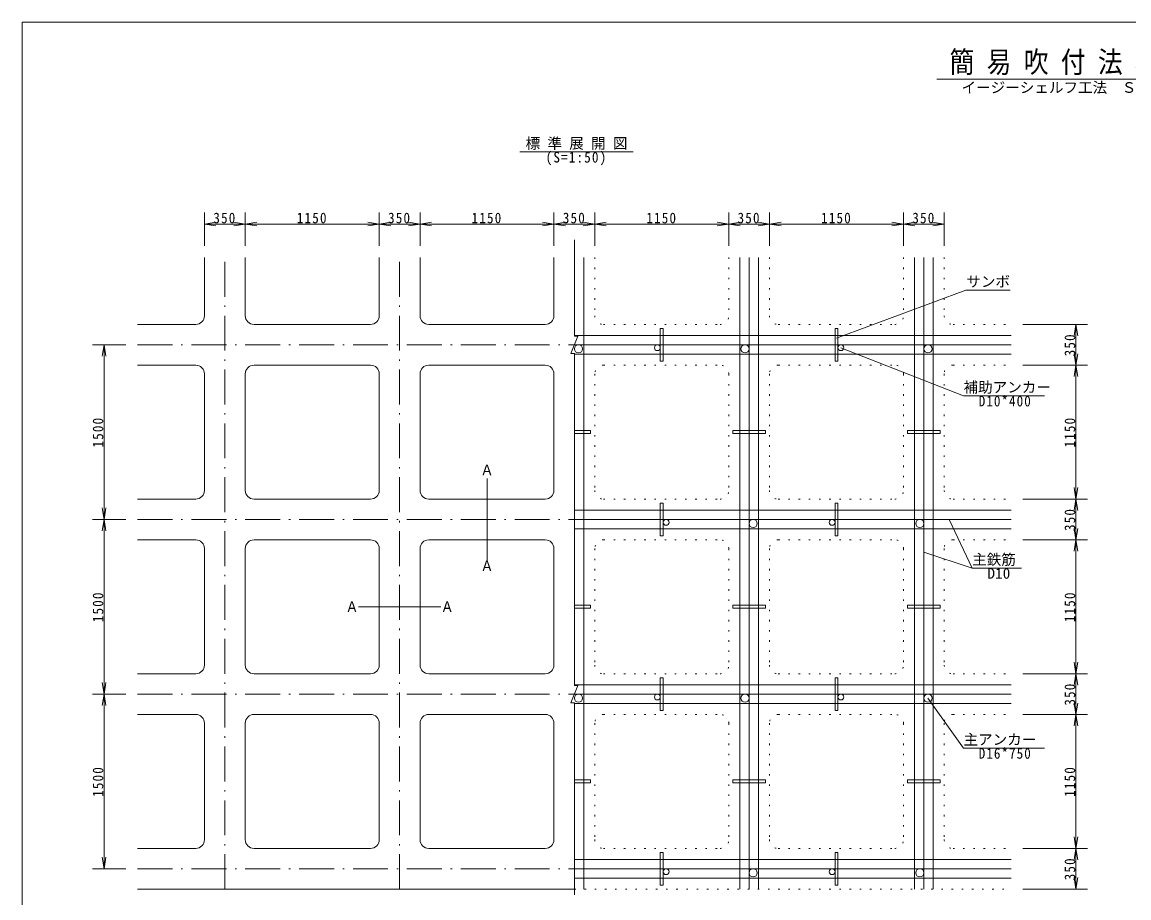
# Model space of a CAD drawing. Units: millimetres on the paper, scale 1:50. Extents: x 20 to 400, y 20 to 277.
# Drawn here: x 20 to 210, y 126.6 to 277 of the extents above; entities that cross this region are included whole.
import ezdxf
from ezdxf.enums import TextEntityAlignment as Align

# ---------------------------------------------------------------- set-up
doc = ezdxf.new("R2010")
doc.units = ezdxf.units.MM
doc.linetypes.add('DASHED_DOTTED', pattern=[9.25, 6, -1.5, 0.25, -1.5])
doc.linetypes.add('DOTTED', pattern=[1.75, 0.25, -1.5])
doc.layers.add('ｻﾝﾎﾞ1500', color=7, linetype='Continuous', lineweight=20)
doc.styles.add('ＭＳ ゴシック', font='')
doc.styles.get('ＭＳ ゴシック').set_extended_font_data('MS Gothic')

# ---------------------------------------------------------------- blocks, each defined once
blk = doc.blocks.new('open_arrow')
at = {"color": 0, "linetype": 'Continuous', "lineweight": -2}
blk.add_lwpolyline([(7.5, 1.25), (0, 0), (7.5, -1.25)], dxfattribs=at)

msp = doc.modelspace()

# ---------------------------------------------------------------- linework, layer by layer
at = {"layer": 'ｻﾝﾎﾞ1500'}
for p, q in [((20, 20), (20, 277)), ((400, 277), (20, 277)), ((242.986, 267.225), (177.014, 267.225)), ((124.896, 254.711), (105.456, 254.711)), ((51.308, 238.578), (51.308, 244.322)), ((58.308, 238.578), (58.308, 244.322)), ((81.308, 238.578), (81.308, 244.322)), ((88.308, 238.578), (88.308, 244.322)), ((111.308, 238.578), (111.308, 244.322)), ((118.308, 238.578), (118.308, 244.322)), ((141.308, 238.578), (141.308, 244.322)), ((148.308, 238.578), (148.308, 244.322)), ((171.308, 238.578), (171.308, 244.322)), ((178.308, 238.578), (178.308, 244.322)), ((51.308, 242.322), (58.308, 242.322)), ((58.308, 242.322), (81.308, 242.322)), ((81.308, 242.322), (88.308, 242.322)), ((88.308, 242.322), (111.308, 242.322)), ((111.308, 242.322), (118.308, 242.322)), ((118.308, 242.322), (141.308, 242.322)), ((141.308, 242.322), (148.308, 242.322)), ((148.308, 242.322), (171.308, 242.322)), ((171.308, 242.322), (178.308, 242.322)), ((114.808, 223.07), (114.808, 239.609)), ((51.308, 236.578), (51.308, 226.578)), ((58.308, 236.578), (58.308, 226.578)), ((81.308, 236.578), (81.308, 226.578)), ((88.308, 236.578), (88.308, 226.578)), ((111.308, 236.578), (111.308, 226.578)), ((116.408, 128.078), (116.408, 236.578)), ((143.208, 128.078), (143.208, 236.578)), ((144.808, 128.078), (144.808, 236.578)), ((146.408, 128.078), (146.408, 236.578)), ((173.208, 128.078), (173.208, 236.578)), ((174.808, 128.078), (174.808, 236.578)), ((176.408, 128.078), (176.408, 236.578)), ((181.998, 230.975), (159.801, 222.701)), ((189.596, 230.975), (181.998, 230.975)), ((39.808, 225.078), (49.808, 225.078)), ((59.808, 225.078), (79.808, 225.078)), ((89.808, 225.078), (109.808, 225.078)), ((129.558, 218.788), (129.558, 224.369)), ((129.558, 224.369), (130.058, 224.369)), ((130.058, 218.788), (130.058, 224.369)), ((159.558, 218.788), (159.558, 224.369)), ((159.558, 224.369), (160.058, 224.369)), ((160.058, 218.788), (160.058, 224.369)), ((191.808, 225.078), (202.914, 225.078)), ((200.914, 225.078), (200.914, 218.078)), ((114.199, 220.088), (115.417, 223.07)), ((189.808, 223.179), (114.808, 223.179)), ((115.417, 223.07), (114.808, 223.07)), ((37.808, 221.578), (32.064, 221.578)), ((34.064, 191.578), (34.064, 221.578)), ((189.808, 221.578), (114.808, 221.578)), ((181.616, 212.825), (160.558, 221.078)), ((114.808, 220.088), (114.199, 220.088)), ((114.808, 163.07), (114.808, 220.088)), ((189.808, 219.978), (114.808, 219.978)), ((129.558, 218.788), (130.058, 218.788)), ((159.558, 218.788), (160.058, 218.788)), ((39.808, 218.078), (49.808, 218.078)), ((59.808, 218.078), (79.808, 218.078)), ((89.808, 218.078), (109.808, 218.078)), ((191.808, 218.078), (202.914, 218.078)), ((200.914, 218.078), (200.914, 195.078)), ((51.308, 216.578), (51.308, 196.578)), ((58.308, 216.578), (58.308, 196.578)), ((81.308, 216.578), (81.308, 196.578)), ((88.308, 216.578), (88.308, 196.578)), ((111.308, 216.578), (111.308, 196.578)), ((181.616, 212.825), (195.521, 212.825)), ((114.808, 206.828), (117.598, 206.828)), ((114.808, 206.328), (117.598, 206.328)), ((117.598, 206.828), (117.598, 206.328)), ((142.018, 206.828), (147.598, 206.828)), ((142.018, 206.828), (142.018, 206.328)), ((142.018, 206.328), (147.598, 206.328)), ((147.598, 206.828), (147.598, 206.328)), ((172.018, 206.828), (177.598, 206.828)), ((172.018, 206.828), (172.018, 206.328)), ((172.018, 206.328), (177.598, 206.328)), ((177.598, 206.828), (177.598, 206.328)), ((99.808, 184.529), (99.808, 198.629)), ((39.808, 195.078), (49.808, 195.078)), ((59.808, 195.078), (79.808, 195.078)), ((89.808, 195.078), (109.808, 195.078)), ((129.558, 188.788), (129.558, 194.369)), ((129.558, 194.369), (130.058, 194.369)), ((130.058, 188.788), (130.058, 194.369)), ((159.558, 188.788), (159.558, 194.369)), ((159.558, 194.369), (160.058, 194.369)), ((160.058, 188.788), (160.058, 194.369)), ((191.808, 195.078), (202.914, 195.078)), ((200.914, 195.078), (200.914, 188.078)), ((189.808, 193.179), (114.808, 193.179)), ((37.808, 191.578), (32.064, 191.578)), ((34.064, 161.578), (34.064, 191.578)), ((189.808, 191.578), (114.808, 191.578)), ((183.096, 183.236), (179.151, 191.578)), ((189.808, 189.978), (114.808, 189.978)), ((129.558, 188.788), (130.058, 188.788)), ((159.558, 188.788), (160.058, 188.788)), ((39.808, 188.078), (49.808, 188.078)), ((51.308, 186.578), (51.308, 166.578)), ((58.308, 186.578), (58.308, 166.578)), ((59.808, 188.078), (79.808, 188.078)), ((81.308, 186.578), (81.308, 166.578)), ((88.308, 186.578), (88.308, 166.578)), ((89.808, 188.078), (109.808, 188.078)), ((111.308, 186.578), (111.308, 166.578)), ((191.808, 188.078), (202.914, 188.078)), ((200.914, 188.078), (200.914, 165.078)), ((183.096, 183.236), (174.808, 185.966)), ((183.096, 183.236), (191.565, 183.236)), ((114.808, 176.828), (117.598, 176.828)), ((117.598, 176.828), (117.598, 176.328)), ((142.018, 176.828), (147.598, 176.828)), ((142.018, 176.828), (142.018, 176.328)), ((147.598, 176.828), (147.598, 176.328)), ((172.018, 176.828), (177.598, 176.828)), ((172.018, 176.828), (172.018, 176.328)), ((177.598, 176.828), (177.598, 176.328)), ((91.858, 176.578), (77.758, 176.578)), ((114.808, 176.328), (117.598, 176.328)), ((142.018, 176.328), (147.598, 176.328)), ((172.018, 176.328), (177.598, 176.328)), ((39.808, 165.078), (49.808, 165.078)), ((59.808, 165.078), (79.808, 165.078)), ((89.808, 165.078), (109.808, 165.078)), ((129.558, 158.788), (129.558, 164.369)), ((129.558, 164.369), (130.058, 164.369)), ((130.058, 158.788), (130.058, 164.369)), ((159.558, 158.788), (159.558, 164.369)), ((159.558, 164.369), (160.058, 164.369)), ((160.058, 158.788), (160.058, 164.369)), ((191.808, 165.078), (202.914, 165.078)), ((200.914, 165.078), (200.914, 158.078)), ((37.808, 161.578), (32.064, 161.578)), ((34.064, 131.578), (34.064, 161.578)), ((114.199, 160.088), (115.417, 163.07)), ((189.808, 163.179), (114.808, 163.179)), ((115.417, 163.07), (114.808, 163.07)), ((189.808, 161.578), (114.808, 161.578)), ((114.808, 160.088), (114.199, 160.088)), ((114.808, 127.079), (114.808, 160.088)), ((189.808, 159.978), (114.808, 159.978)), ((175.508, 160.879), (181.616, 152.316)), ((39.808, 158.078), (49.808, 158.078)), ((59.808, 158.078), (79.808, 158.078)), ((89.808, 158.078), (109.808, 158.078)), ((129.558, 158.788), (130.058, 158.788)), ((159.558, 158.788), (160.058, 158.788)), ((191.808, 158.078), (202.914, 158.078)), ((200.914, 158.078), (200.914, 135.078)), ((51.308, 156.578), (51.308, 136.578)), ((58.308, 156.578), (58.308, 136.578)), ((81.308, 156.578), (81.308, 136.578)), ((88.308, 156.578), (88.308, 136.578)), ((111.308, 156.578), (111.308, 136.578)), ((181.616, 152.316), (195.521, 152.316)), ((114.808, 146.828), (117.598, 146.828)), ((114.808, 146.328), (117.598, 146.328)), ((117.598, 146.828), (117.598, 146.328)), ((142.018, 146.828), (147.598, 146.828)), ((142.018, 146.828), (142.018, 146.328)), ((142.018, 146.328), (147.598, 146.328)), ((147.598, 146.828), (147.598, 146.328)), ((172.018, 146.828), (177.598, 146.828)), ((172.018, 146.828), (172.018, 146.328)), ((172.018, 146.328), (177.598, 146.328)), ((177.598, 146.828), (177.598, 146.328)), ((39.808, 135.078), (49.808, 135.078)), ((59.808, 135.078), (79.808, 135.078)), ((89.808, 135.078), (109.808, 135.078)), ((191.808, 135.078), (202.914, 135.078)), ((200.914, 135.078), (200.914, 128.078)), ((189.808, 133.179), (114.808, 133.179)), ((129.558, 128.788), (129.558, 134.369)), ((129.558, 134.369), (130.058, 134.369)), ((130.058, 128.788), (130.058, 134.369)), ((159.558, 128.788), (159.558, 134.369)), ((159.558, 134.369), (160.058, 134.369)), ((160.058, 128.788), (160.058, 134.369)), ((37.808, 131.578), (32.064, 131.578)), ((189.808, 131.578), (114.808, 131.578)), ((189.808, 129.978), (114.808, 129.978)), ((114.808, 128.078), (39.808, 128.078)), ((129.558, 128.788), (130.058, 128.788)), ((159.558, 128.788), (160.058, 128.788)), ((191.808, 128.078), (202.914, 128.078))]:
    msp.add_line(p, q, dxfattribs=at)
at = {"layer": 'ｻﾝﾎﾞ1500', "linetype": 'DASHED_DOTTED'}
for p, q in [((54.808, 128.078), (54.808, 236.578)), ((84.808, 128.078), (84.808, 236.578)), ((39.808, 221.578), (114.808, 221.578)), ((39.808, 191.578), (114.808, 191.578)), ((39.808, 161.578), (114.808, 161.578)), ((39.808, 131.578), (114.808, 131.578))]:
    msp.add_line(p, q, dxfattribs=at)
at = {"layer": 'ｻﾝﾎﾞ1500', "linetype": 'DOTTED'}
for p, q in [((118.308, 236.578), (118.308, 226.578)), ((141.308, 236.578), (141.308, 226.578)), ((148.308, 236.578), (148.308, 226.578)), ((171.308, 236.578), (171.308, 226.578)), ((178.308, 236.578), (178.308, 226.578)), ((119.808, 225.078), (139.808, 225.078)), ((149.808, 225.078), (169.808, 225.078)), ((179.808, 225.078), (189.808, 225.078)), ((119.808, 218.078), (139.808, 218.078)), ((149.808, 218.078), (169.808, 218.078)), ((179.808, 218.078), (189.808, 218.078)), ((118.308, 216.578), (118.308, 196.578)), ((141.308, 216.578), (141.308, 196.578)), ((148.308, 216.578), (148.308, 196.578)), ((171.308, 216.578), (171.308, 196.578)), ((178.308, 216.578), (178.308, 196.578)), ((119.808, 195.078), (139.808, 195.078)), ((149.808, 195.078), (169.808, 195.078)), ((179.808, 195.078), (189.808, 195.078)), ((118.308, 186.578), (118.308, 166.578)), ((119.808, 188.078), (139.808, 188.078)), ((141.308, 186.578), (141.308, 166.578)), ((148.308, 186.578), (148.308, 166.578)), ((149.808, 188.078), (169.808, 188.078)), ((171.308, 186.578), (171.308, 166.578)), ((178.308, 186.578), (178.308, 166.578)), ((179.808, 188.078), (189.808, 188.078)), ((119.808, 165.078), (139.808, 165.078)), ((149.808, 165.078), (169.808, 165.078)), ((179.808, 165.078), (189.808, 165.078)), ((119.808, 158.078), (139.808, 158.078)), ((149.808, 158.078), (169.808, 158.078)), ((179.808, 158.078), (189.808, 158.078)), ((118.308, 156.578), (118.308, 136.578)), ((141.308, 156.578), (141.308, 136.578)), ((148.308, 156.578), (148.308, 136.578)), ((171.308, 156.578), (171.308, 136.578)), ((178.308, 156.578), (178.308, 136.578)), ((119.808, 135.078), (139.808, 135.078)), ((149.808, 135.078), (169.808, 135.078)), ((179.808, 135.078), (189.808, 135.078)), ((114.808, 128.078), (189.808, 128.078))]:
    msp.add_line(p, q, dxfattribs=at)
at = {"layer": 'ｻﾝﾎﾞ1500'}
for centre, radius in [((115.508, 220.879), 0.7), ((129.058, 221.078), 0.5), ((144.108, 220.879), 0.7), ((160.558, 221.078), 0.5), ((175.508, 220.879), 0.7), ((130.558, 191.078), 0.5), ((145.508, 190.879), 0.7), ((159.058, 191.078), 0.5), ((174.108, 190.879), 0.7), ((115.508, 160.879), 0.7), ((129.058, 161.078), 0.5), ((144.108, 160.879), 0.7), ((160.558, 161.078), 0.5), ((175.508, 160.879), 0.7), ((130.558, 131.078), 0.5), ((145.508, 130.879), 0.7), ((159.058, 131.078), 0.5), ((174.108, 130.879), 0.7)]:
    msp.add_circle(centre, radius, dxfattribs=at)
for centre, start, end in [((49.808, 226.578), 270, 0), ((59.808, 226.578), 180, 270), ((79.808, 226.578), 270, 0), ((89.808, 226.578), 180, 270), ((109.808, 226.578), 270, 0), ((49.808, 216.578), 0, 90), ((59.808, 216.578), 90, 180), ((79.808, 216.578), 0, 90), ((89.808, 216.578), 90, 180), ((109.808, 216.578), 0, 90), ((49.808, 196.578), 270, 0), ((59.808, 196.578), 180, 270), ((79.808, 196.578), 270, 0), ((89.808, 196.578), 180, 270), ((109.808, 196.578), 270, 0), ((49.808, 186.578), 0, 90), ((59.808, 186.578), 90, 180), ((79.808, 186.578), 0, 90), ((89.808, 186.578), 90, 180), ((109.808, 186.578), 0, 90), ((49.808, 166.578), 270, 0), ((59.808, 166.578), 180, 270), ((79.808, 166.578), 270, 0), ((89.808, 166.578), 180, 270), ((109.808, 166.578), 270, 0), ((49.808, 156.578), 0, 90), ((59.808, 156.578), 90, 180), ((79.808, 156.578), 0, 90), ((89.808, 156.578), 90, 180), ((109.808, 156.578), 0, 90), ((49.808, 136.578), 270, 0), ((59.808, 136.578), 180, 270), ((79.808, 136.578), 270, 0), ((89.808, 136.578), 180, 270), ((109.808, 136.578), 270, 0)]:
    msp.add_arc(centre, 1.5, start, end, dxfattribs=at)
at = {"layer": 'ｻﾝﾎﾞ1500', "linetype": 'DOTTED'}
for centre, start, end in [((119.808, 226.578), 180, 270), ((139.808, 226.578), 270, 0), ((149.808, 226.578), 180, 270), ((169.808, 226.578), 270, 0), ((179.808, 226.578), 180, 270), ((119.808, 216.578), 90, 180), ((139.808, 216.578), 0, 90), ((149.808, 216.578), 90, 180), ((169.808, 216.578), 0, 90), ((179.808, 216.578), 90, 180), ((119.808, 196.578), 180, 270), ((139.808, 196.578), 270, 0), ((149.808, 196.578), 180, 270), ((169.808, 196.578), 270, 0), ((179.808, 196.578), 180, 270), ((119.808, 186.578), 90, 180), ((139.808, 186.578), 0, 90), ((149.808, 186.578), 90, 180), ((169.808, 186.578), 0, 90), ((179.808, 186.578), 90, 180), ((119.808, 166.578), 180, 270), ((139.808, 166.578), 270, 0), ((149.808, 166.578), 180, 270), ((169.808, 166.578), 270, 0), ((179.808, 166.578), 180, 270), ((119.808, 156.578), 90, 180), ((139.808, 156.578), 0, 90), ((149.808, 156.578), 90, 180), ((169.808, 156.578), 0, 90), ((179.808, 156.578), 90, 180), ((119.808, 136.578), 180, 270), ((139.808, 136.578), 270, 0), ((149.808, 136.578), 180, 270), ((169.808, 136.578), 270, 0), ((179.808, 136.578), 180, 270)]:
    msp.add_arc(centre, 1.5, start, end, dxfattribs=at)

# ---------------------------------------------------------------- block references
at = {"layer": 'ｻﾝﾎﾞ1500', "xscale": 0.263, "yscale": 0.263}
for p in [(51.308, 242.322), (58.308, 242.322), (81.308, 242.322), (88.308, 242.322), (111.308, 242.322), (118.308, 242.322), (141.308, 242.322), (148.308, 242.322), (171.308, 242.322)]:
    msp.add_blockref('open_arrow', p, dxfattribs=at)
for p, rotation in [((58.308, 242.322), 180), ((81.308, 242.322), 180), ((88.308, 242.322), 180), ((111.308, 242.322), 180), ((118.308, 242.322), 180), ((141.308, 242.322), 180), ((148.308, 242.322), 180), ((171.308, 242.322), 180), ((178.308, 242.322), 180), ((200.914, 225.078), 270), ((34.064, 221.578), 270), ((200.914, 218.078), 90), ((200.914, 218.078), 270), ((200.914, 195.078), 90), ((200.914, 195.078), 270), ((34.064, 191.578), 90), ((34.064, 191.578), 270), ((200.914, 188.078), 90), ((200.914, 188.078), 270), ((200.914, 165.078), 90), ((34.064, 161.578), 90), ((200.914, 165.078), 270), ((34.064, 161.578), 270), ((200.914, 158.078), 90), ((200.914, 158.078), 270), ((200.914, 135.078), 90), ((200.914, 135.078), 270), ((34.064, 131.578), 90), ((200.914, 128.078), 90)]:
    msp.add_blockref('open_arrow', p, dxfattribs=dict(at, rotation=rotation))

# ---------------------------------------------------------------- texts
at = {"layer": 'ｻﾝﾎﾞ1500', "style": 'ＭＳ ゴシック'}
for s, height, width, p in [('簡 易 吹 付 法 枠 工 詳 細 図', 3.666, 0.85, (210, 267.225)), ('Ａ', 1.833, 0.9, (99.808, 198.629))]:
    msp.add_text(s, height=height, dxfattribs=dict(at, width=width)).set_placement(p, align=Align.BOTTOM_CENTER)
msp.add_text('イージーシェルフ工法\u3000Ｓタイプ\u3000(350*200*1500)', height=1.833, dxfattribs=at).set_placement((210, 266.685), align=Align.TOP_CENTER)
msp.add_text('標 準 展 開 図', height=1.833, dxfattribs=at).set_placement((115.176, 254.711), align=Align.BOTTOM_CENTER)
msp.add_text('サンボ', height=1.833, dxfattribs=at).set_placement((189.596, 230.975), align=Align.BOTTOM_RIGHT)
for s, p in [('補助アンカー', (181.616, 212.825)), ('主鉄筋', (183.096, 183.236)), ('主アンカー', (181.616, 152.316))]:
    msp.add_text(s, height=1.833, dxfattribs=at).set_placement(p, align=Align.BOTTOM_LEFT)
at = {"layer": 'ｻﾝﾎﾞ1500', "style": 'ＭＳ ゴシック', "width": 0.9}
msp.add_text('Ａ', height=1.833, dxfattribs=at).set_placement((99.808, 184.529), align=Align.TOP_CENTER)
at = {"layer": 'ｻﾝﾎﾞ1500', "style": 'ＭＳ ゴシック', "width": 1.05}
msp.add_text('\u3000D10', height=1.833, dxfattribs=at).set_placement((183.096, 183.236), align=Align.TOP_LEFT)
at = {"layer": 'ｻﾝﾎﾞ1500', "style": 'ＭＳ ゴシック', "width": 0.9}
msp.add_text('Ａ', height=1.833, dxfattribs=at).set_placement((77.758, 176.578), align=Align.MIDDLE_RIGHT)
msp.add_text('Ａ', height=1.833, dxfattribs=at).set_placement((91.858, 176.578), align=Align.MIDDLE_LEFT)
at = {"layer": 'ｻﾝﾎﾞ1500', "char_height": 1.833, "style": 'ＭＳ ゴシック'}
for s, insert, attachment_point in [('\\T1.18;\\W0.9;(S=1:50)', (115.176, 254.711), 2), ('\\T1.18;\\W0.9;350', (54.808, 242.423), 8), ('\\T1.18;\\W0.9;1150', (69.808, 242.423), 8), ('\\T1.18;\\W0.9;350', (84.808, 242.423), 8), ('\\T1.18;\\W0.9;1150', (99.808, 242.423), 8), ('\\T1.18;\\W0.9;350', (114.808, 242.423), 8), ('\\T1.18;\\W0.9;1150', (129.808, 242.423), 8), ('\\T1.18;\\W0.9;350', (144.808, 242.423), 8), ('\\T1.18;\\W0.9;1150', (159.808, 242.423), 8), ('\\T1.18;\\W0.9;350', (174.808, 242.423), 8), ('\\T1.16;\\W0.9;\u3000D10*400', (181.616, 212.825), 1), ('\\T1.16;\\W0.9;\u3000D16*750', (181.616, 152.316), 1)]:
    msp.add_mtext(s, dxfattribs=dict(at, insert=insert, attachment_point=attachment_point))
at = {"layer": 'ｻﾝﾎﾞ1500', "char_height": 1.833, "attachment_point": 8, "rotation": 90, "style": 'ＭＳ ゴシック'}
for s, insert in [('\\T1.18;\\W0.9;350', (200.814, 221.578)), ('\\T1.18;\\W0.9;1500', (33.964, 206.578)), ('\\T1.18;\\W0.9;1150', (200.814, 206.578)), ('\\T1.18;\\W0.9;350', (200.814, 191.578)), ('\\T1.18;\\W0.9;1500', (33.964, 176.578)), ('\\T1.18;\\W0.9;1150', (200.814, 176.578)), ('\\T1.18;\\W0.9;350', (200.814, 161.578)), ('\\T1.18;\\W0.9;1500', (33.964, 146.578)), ('\\T1.18;\\W0.9;1150', (200.814, 146.578)), ('\\T1.18;\\W0.9;350', (200.814, 131.578))]:
    msp.add_mtext(s, dxfattribs=dict(at, insert=insert))

doc.saveas('drawing.dxf')
